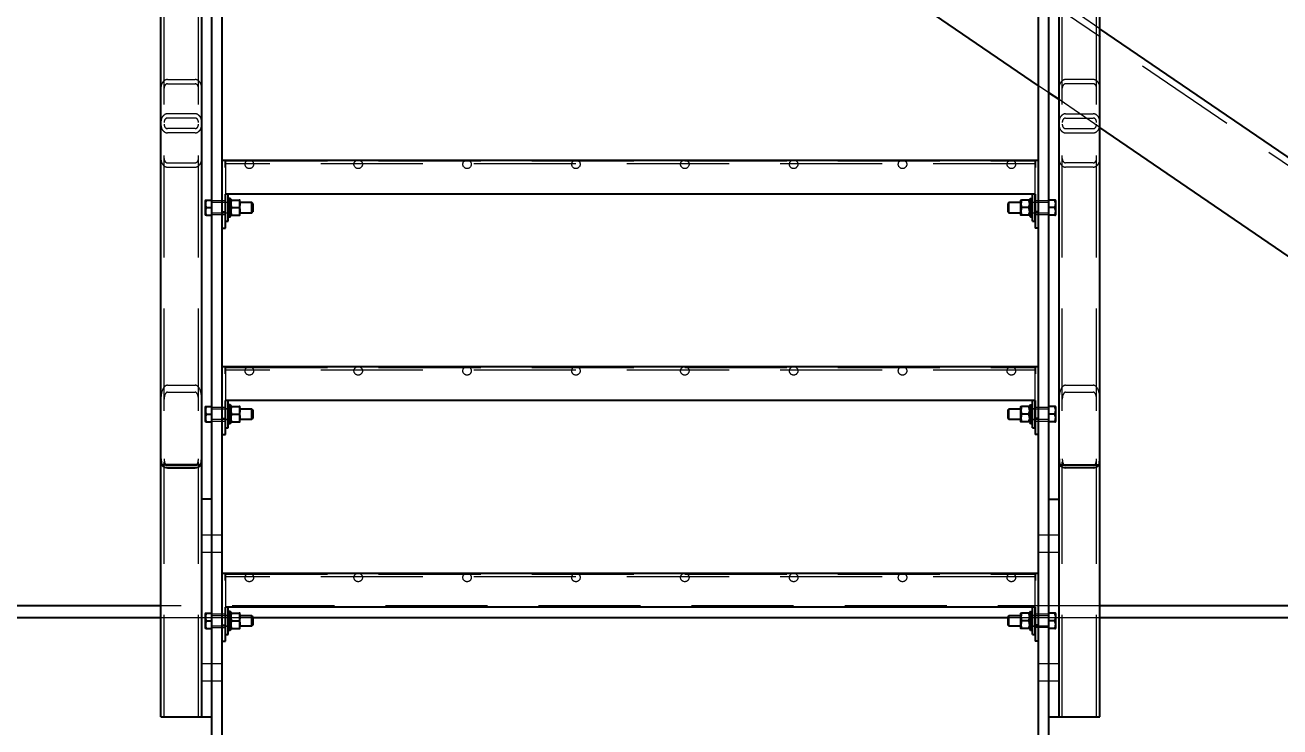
# Model space of a CAD drawing. Header units: millimetres. Extents: x 1293 to 41893, y 1011 to 26911.
# Drawn here: x 13002 to 13783, y 4842 to 5279 of the extents above; entities that cross this region are included whole.
import ezdxf

# ---------------------------------------------------------------- set-up
doc = ezdxf.new("R2010")
doc.units = ezdxf.units.MM
doc.header["$LTSCALE"] = 50
doc.linetypes.add('HIDDEN', pattern=[1.905, 1.27, -0.635])
doc.layers.add('CAPA_1', color=7, linetype='Continuous')
doc.layers.add('STRUC', color=4, linetype='Continuous')
doc.styles.add('SLDTEXTSTYLE0', font='TXT', dxfattribs={"width": 0.75})
doc.dimstyles.new('SLDDIMSTYLE0', dxfattribs={"dimtxt": 100, "dimasz": 100, "dimexe": 0, "dimexo": 0.0625, "dimgap": 25, "dimtad": 2, "dimdec": 0, "dimlfac": 1.5, "dimrnd": 1e-09, "dimzin": 12, "dimdsep": 46, "dimtxsty": 'SLDTEXTSTYLE0', "dimsah": 1, "dimcen": 0.09, "dimadec": 0, "dimazin": 3, "dimtfac": 1, "dimtdec": 0, "dimtofl": 0, "dimtmove": 0, "dimatfit": 3, "dimfxl": 1, "dimfrac": 2, "dimtolj": 1, "dimtzin": 12, "dimarcsym": 0})
doc.dimstyles.new('SLDDIMSTYLE1', dxfattribs={"dimtxt": 100, "dimasz": 100, "dimexe": 0, "dimexo": 0.0625, "dimgap": 25, "dimtad": 2, "dimdec": 4, "dimlfac": 75, "dimzin": 12, "dimdsep": 46, "dimtxsty": 'SLDTEXTSTYLE0', "dimsah": 1, "dimcen": 0.09, "dimadec": 0, "dimazin": 3, "dimtfac": 1, "dimtdec": 0, "dimtofl": 0, "dimtmove": 0, "dimatfit": 3, "dimfxl": 1, "dimfrac": 2, "dimtolj": 1, "dimtzin": 12, "dimarcsym": 0})

# ---------------------------------------------------------------- blocks, each defined once
blk = doc.blocks.new('_D_3')
at = {"layer": 'CAPA_1', "transparency": 16777216}
blk.add_arc((9899.27, 4708.49), 5214.32, 0, 13, dxfattribs=at)
for points in [[(14979.94, 5881.46), (14986.48, 5780.49), (15016.52, 5787.13)], [(15113.58, 4708.49), (15128.01, 4808.64), (15097.24, 4808.34)]]:
    blk.add_solid(points, dxfattribs=at)
at = {"layer": 'CAPA_1', "transparency": 16777216, "insert": (15196.76, 5413.27), "char_height": 100, "attachment_point": 1, "rotation": 276.5, "style": 'SLDTEXTSTYLE0'}
blk.add_mtext('13°', dxfattribs=at)
blk = doc.blocks.new('_D_5')
at = {"layer": 'CAPA_1', "transparency": 16777216}
for p, q in [((11574.4, 7831.18), (17588.06, 7831.18)), ((17538.06, 7831.18), (17538.06, 4708.49)), ((16485.16, 4708.49), (17588.06, 4708.49))]:
    blk.add_line(p, q, dxfattribs=at)
for points in [[(17538.06, 7831.18), (17522.68, 7731.18), (17553.45, 7731.18)], [(17538.06, 4708.49), (17553.45, 4808.49), (17522.68, 4808.49)]]:
    blk.add_solid(points, dxfattribs=at)
at = {"layer": 'CAPA_1', "transparency": 16777216, "insert": (17409.15, 6122.06), "char_height": 100, "attachment_point": 1, "rotation": 90, "style": 'SLDTEXTSTYLE0'}
blk.add_mtext('4684', dxfattribs=at)

msp = doc.modelspace()

# ---------------------------------------------------------------- linework, layer by layer
at = {"color": 7, "linetype": 'Continuous', "lineweight": 25}
for p, q in [((13086.5101497, 4848.3268323), (13086.5101497, 7081.6452249)), ((13111.9101497, 4848.3268323), (13111.9101497, 7081.6452249)), ((13645.3101497, 4848.3268323), (13645.3101497, 7081.6452249)), ((13670.7101497, 4848.3268323), (13670.7101497, 7081.6452249)), ((13118.2601497, 4708.4843575), (13118.2601497, 6351.8262403)), ((13124.6101497, 4721.8176909), (13124.6101497, 6351.8262403)), ((13632.6101497, 4721.8176909), (13632.6101497, 6351.8262403)), ((13638.9601497, 4708.4843575), (13638.9601497, 6351.8262403)), ((13124.6101497, 5194.8085428), (13632.6168163, 5194.8085428)), ((13126.7301497, 5190.2538762), (13126.7301497, 5194.8085428)), ((13630.4968163, 5194.8085428), (13630.4968163, 5190.2538762)), ((13114.1684819, 5169.9377095), (13114.0268163, 5169.6923375)), ((13114.0268163, 5169.6923375), (13114.0268163, 5160.6580815)), ((13114.5938513, 5169.9377095), (13118.2601497, 5169.9377095)), ((13630.4968163, 5173.6418762), (13126.7301497, 5173.6418762)), ((13126.7301497, 5152.4752095), (13126.7301497, 5173.6418762)), ((13128.4201497, 5156.7085428), (13128.4201497, 5173.6418762)), ((13128.9493163, 5170.9285428), (13128.4201497, 5170.3993762)), ((13128.4201497, 5170.3992142), (13128.9493163, 5170.9283645)), ((13129.5843163, 5170.9285428), (13128.9493163, 5170.9285428)), ((13128.9493163, 5170.9283645), (13128.9493163, 5159.4218762)), ((13129.5843163, 5170.9283645), (13128.9493163, 5170.9283645)), ((13130.113483, 5170.3993762), (13129.5843163, 5170.9285428)), ((13129.5843163, 5159.4218762), (13129.5843163, 5170.9283645)), ((13129.5843163, 5170.9283645), (13130.113483, 5170.3992142)), ((13130.113483, 5170.3993762), (13130.113483, 5159.9510428)), ((13130.1383599, 5169.9377095), (13130.113483, 5169.8946215)), ((13130.562557, 5169.9377095), (13135.220659, 5169.9377095)), ((13135.669733, 5160.4557975), (13135.669733, 5169.8946215)), ((13621.5754432, 5169.9377095), (13621.5505663, 5169.8946215)), ((13621.5505663, 5160.4557975), (13621.5505663, 5169.8946215)), ((13626.6577424, 5169.9377095), (13621.9996403, 5169.9377095)), ((13627.1068163, 5170.3993762), (13627.635983, 5170.9285428)), ((13627.635983, 5170.9283645), (13627.1068163, 5170.3992142)), ((13627.1068163, 5170.3993762), (13627.1068163, 5159.9510428)), ((13627.635983, 5170.9285428), (13628.270983, 5170.9285428)), ((13627.635983, 5159.4218762), (13627.635983, 5170.9283645)), ((13627.635983, 5170.9283645), (13628.270983, 5170.9283645)), ((13628.270983, 5170.9285428), (13628.8001497, 5170.3993762)), ((13628.270983, 5170.9283645), (13628.270983, 5159.4218762)), ((13628.8001497, 5170.3992142), (13628.270983, 5170.9283645)), ((13628.8001497, 5156.7085428), (13628.8001497, 5173.6418762)), ((13630.493483, 5156.7085428), (13630.493483, 5173.6418762)), ((13630.4968163, 5173.6418762), (13630.4968163, 5152.4752095)), ((13642.6264481, 5169.9377095), (13638.9601497, 5169.9377095)), ((13643.193483, 5169.6923375), (13643.0518174, 5169.9377095)), ((13643.193483, 5169.6923375), (13643.193483, 5160.6580815)), ((13114.0268163, 5160.6580815), (13114.1684819, 5160.4127095)), ((13114.5938513, 5165.1752095), (13118.2601497, 5165.1752095)), ((13124.6101497, 5162.4752095), (13126.7301497, 5162.4752095)), ((13130.5660802, 5165.1752095), (13135.2171358, 5165.1752095)), ((13143.130983, 5168.3502095), (13135.669733, 5168.3502095)), ((13135.669733, 5162.0002095), (13143.130983, 5162.0002095)), ((13143.6601497, 5167.8210428), (13143.130983, 5168.3502095)), ((13143.130983, 5162.0002095), (13143.130983, 5168.3502095)), ((13143.130983, 5162.0002095), (13143.6601497, 5162.5293762)), ((13143.6601497, 5167.8210428), (13143.6601497, 5162.5293762)), ((13614.0893163, 5168.3502095), (13613.5601497, 5167.8210428)), ((13613.5601497, 5167.8210428), (13613.5601497, 5162.5293762)), ((13613.5601497, 5162.5293762), (13614.0893163, 5162.0002095)), ((13621.5505663, 5168.3502095), (13614.0893163, 5168.3502095)), ((13614.0893163, 5162.0002095), (13614.0893163, 5168.3502095)), ((13614.0893163, 5162.0002095), (13621.5505663, 5162.0002095)), ((13626.6542191, 5165.1752095), (13622.0031635, 5165.1752095)), ((13630.4968163, 5168.3502095), (13630.493483, 5168.3502095)), ((13630.493483, 5162.0002095), (13630.4968163, 5162.0002095)), ((13632.6101497, 5162.4752095), (13630.4968163, 5162.4752095)), ((13642.6264481, 5165.1752095), (13638.9601497, 5165.1752095)), ((13643.0518174, 5160.4127095), (13643.193483, 5160.6580815)), ((13114.5938513, 5160.4127095), (13118.2601497, 5160.4127095)), ((13126.7301497, 5156.7085428), (13128.4201497, 5156.7085428)), ((13128.4201497, 5159.9510428), (13128.9493163, 5159.4218762)), ((13128.9493163, 5159.4218762), (13129.5843163, 5159.4218762)), ((13129.5843163, 5159.4218762), (13130.113483, 5159.9510428)), ((13130.562557, 5160.4127095), (13135.220659, 5160.4127095)), ((13135.6448561, 5160.4127095), (13135.669733, 5160.4557975)), ((13626.6577424, 5160.4127095), (13621.9996403, 5160.4127095)), ((13627.0819395, 5160.4127095), (13627.1068163, 5160.4557975)), ((13627.1068163, 5159.9510428), (13627.635983, 5159.4218762)), ((13627.635983, 5159.4218762), (13628.270983, 5159.4218762)), ((13628.270983, 5159.4218762), (13628.8001497, 5159.9510428)), ((13628.8001497, 5156.7085428), (13630.493483, 5156.7085428)), ((13642.6264481, 5160.4127095), (13638.9601497, 5160.4127095)), ((13124.6101497, 5152.4752095), (13126.7301497, 5152.4752095)), ((13632.6101497, 5152.4752095), (13630.4968163, 5152.4752095)), ((13124.6101497, 5066.2510209), (13632.6168163, 5066.2510209)), ((13126.7301497, 5061.6963542), (13126.7301497, 5066.2510209)), ((13630.4968163, 5066.2510209), (13630.4968163, 5061.6963542)), ((13126.7301497, 5023.9176876), (13126.7301497, 5045.0843542)), ((13630.4968163, 5045.0843542), (13126.7301497, 5045.0843542)), ((13128.4201497, 5028.1510209), (13128.4201497, 5045.0843542)), ((13628.8001497, 5028.1510209), (13628.8001497, 5045.0843542)), ((13630.493483, 5028.1510209), (13630.493483, 5045.0843542)), ((13630.4968163, 5045.0843542), (13630.4968163, 5023.9176876)), ((13114.1684819, 5041.3801876), (13114.0268163, 5041.1348155)), ((13114.0268163, 5041.1348155), (13114.0268163, 5032.1005596)), ((13114.5938513, 5041.3801876), (13118.2601497, 5041.3801876)), ((13114.5938513, 5036.6176876), (13118.2601497, 5036.6176876)), ((13128.9493163, 5042.3710209), (13128.4201497, 5041.8418542)), ((13128.4201497, 5041.8416923), (13128.9493163, 5042.3708425)), ((13129.5843163, 5042.3710209), (13128.9493163, 5042.3710209)), ((13128.9493163, 5042.3708425), (13128.9493163, 5030.8643542)), ((13129.5843163, 5042.3708425), (13128.9493163, 5042.3708425)), ((13130.113483, 5041.8418542), (13129.5843163, 5042.3710209)), ((13129.5843163, 5030.8643542), (13129.5843163, 5042.3708425)), ((13129.5843163, 5042.3708425), (13130.113483, 5041.8416923)), ((13130.113483, 5041.8418542), (13130.113483, 5031.3935209)), ((13130.1383599, 5041.3801876), (13130.113483, 5041.3370996)), ((13130.562557, 5041.3801876), (13135.220659, 5041.3801876)), ((13130.5660802, 5036.6176876), (13135.2171358, 5036.6176876)), ((13135.669733, 5031.8982756), (13135.669733, 5041.3370996)), ((13143.130983, 5039.7926876), (13135.669733, 5039.7926876)), ((13143.6601497, 5039.2635209), (13143.130983, 5039.7926876)), ((13143.130983, 5033.4426876), (13143.130983, 5039.7926876)), ((13143.6601497, 5039.2635209), (13143.6601497, 5033.9718542)), ((13614.0893163, 5039.7926876), (13613.5601497, 5039.2635209)), ((13613.5601497, 5039.2635209), (13613.5601497, 5033.9718542)), ((13621.5505663, 5039.7926876), (13614.0893163, 5039.7926876)), ((13614.0893163, 5033.4426876), (13614.0893163, 5039.7926876)), ((13621.5754432, 5041.3801876), (13621.5505663, 5041.3370996)), ((13621.5505663, 5031.8982756), (13621.5505663, 5041.3370996)), ((13626.6577424, 5041.3801876), (13621.9996403, 5041.3801876)), ((13626.6542191, 5036.6176876), (13622.0031635, 5036.6176876)), ((13627.1068163, 5041.8418542), (13627.635983, 5042.3710209)), ((13627.635983, 5042.3708425), (13627.1068163, 5041.8416923)), ((13627.1068163, 5041.8418542), (13627.1068163, 5031.3935209)), ((13627.635983, 5042.3710209), (13628.270983, 5042.3710209)), ((13627.635983, 5030.8643542), (13627.635983, 5042.3708425)), ((13627.635983, 5042.3708425), (13628.270983, 5042.3708425)), ((13628.270983, 5042.3710209), (13628.8001497, 5041.8418542)), ((13628.270983, 5042.3708425), (13628.270983, 5030.8643542)), ((13628.8001497, 5041.8416923), (13628.270983, 5042.3708425)), ((13630.4968163, 5039.7926876), (13630.493483, 5039.7926876)), ((13642.6264481, 5041.3801876), (13638.9601497, 5041.3801876)), ((13642.6264481, 5036.6176876), (13638.9601497, 5036.6176876)), ((13643.193483, 5041.1348155), (13643.0518174, 5041.3801876)), ((13643.193483, 5041.1348155), (13643.193483, 5032.1005596)), ((13114.0268163, 5032.1005596), (13114.1684819, 5031.8551876)), ((13114.5938513, 5031.8551876), (13118.2601497, 5031.8551876)), ((13124.6101497, 5033.9176876), (13126.7301497, 5033.9176876)), ((13126.7301497, 5028.1510209), (13128.4201497, 5028.1510209)), ((13128.4201497, 5031.3935209), (13128.9493163, 5030.8643542)), ((13128.9493163, 5030.8643542), (13129.5843163, 5030.8643542)), ((13129.5843163, 5030.8643542), (13130.113483, 5031.3935209)), ((13130.562557, 5031.8551876), (13135.220659, 5031.8551876)), ((13135.6448561, 5031.8551876), (13135.669733, 5031.8982756)), ((13135.669733, 5033.4426876), (13143.130983, 5033.4426876)), ((13143.130983, 5033.4426876), (13143.6601497, 5033.9718542)), ((13613.5601497, 5033.9718542), (13614.0893163, 5033.4426876)), ((13614.0893163, 5033.4426876), (13621.5505663, 5033.4426876)), ((13626.6577424, 5031.8551876), (13621.9996403, 5031.8551876)), ((13627.0819395, 5031.8551876), (13627.1068163, 5031.8982756)), ((13627.1068163, 5031.3935209), (13627.635983, 5030.8643542)), ((13627.635983, 5030.8643542), (13628.270983, 5030.8643542)), ((13628.270983, 5030.8643542), (13628.8001497, 5031.3935209)), ((13628.8001497, 5028.1510209), (13630.493483, 5028.1510209)), ((13630.493483, 5033.4426876), (13630.4968163, 5033.4426876)), ((13632.6101497, 5033.9176876), (13630.4968163, 5033.9176876)), ((13642.6264481, 5031.8551876), (13638.9601497, 5031.8551876)), ((13643.0518174, 5031.8551876), (13643.193483, 5032.1005596)), ((13124.6101497, 5023.9176876), (13126.7301497, 5023.9176876)), ((13632.6101497, 5023.9176876), (13630.4968163, 5023.9176876)), ((13111.4848123, 5005.055396), (13086.935487, 5005.055396)), ((13090.5741497, 5004.8853617), (13107.8461497, 5004.8853617)), ((13645.735487, 5005.055396), (13670.2848123, 5005.055396)), ((13666.6461497, 5004.8853617), (13649.3741497, 5004.8853617)), ((13090.5741497, 5003.3287594), (13107.8461497, 5003.3287594)), ((13666.6461497, 5003.3287594), (13649.3741497, 5003.3287594)), ((13118.2601497, 4983.793499), (13111.9101497, 4983.793499)), ((13638.9601497, 4983.793499), (13645.3101497, 4983.793499)), ((13124.6101497, 4937.693499), (13632.6168163, 4937.693499)), ((13126.7301497, 4933.1388323), (13126.7301497, 4937.693499)), ((13630.4968163, 4937.693499), (13630.4968163, 4933.1388323)), ((13114.1684819, 4912.8226656), (13114.0268163, 4912.5772936)), ((13114.0268163, 4912.5772936), (13114.0268163, 4903.5430376)), ((13114.5938513, 4912.8226656), (13118.2601497, 4912.8226656)), ((13126.7301497, 4895.3601656), (13126.7301497, 4916.5268323)), ((13630.4968163, 4916.5268323), (13126.7301497, 4916.5268323)), ((13128.4201497, 4899.593499), (13128.4201497, 4916.5268323)), ((13128.9493163, 4913.813499), (13128.4201497, 4913.2843323)), ((13128.4201497, 4913.2841703), (13128.9493163, 4913.8133206)), ((13129.5843163, 4913.813499), (13128.9493163, 4913.813499)), ((13128.9493163, 4913.8133206), (13128.9493163, 4902.3068323)), ((13129.5843163, 4913.8133206), (13128.9493163, 4913.8133206)), ((13130.113483, 4913.2843323), (13129.5843163, 4913.813499)), ((13129.5843163, 4902.3068323), (13129.5843163, 4913.8133206)), ((13129.5843163, 4913.8133206), (13130.113483, 4913.2841703)), ((13130.113483, 4913.2843323), (13130.113483, 4902.835999)), ((13130.1383599, 4912.8226656), (13130.113483, 4912.7795776)), ((13130.562557, 4912.8226656), (13135.220659, 4912.8226656)), ((13135.669733, 4903.3407536), (13135.669733, 4912.7795776)), ((13143.130983, 4911.2351656), (13135.669733, 4911.2351656)), ((13143.6601497, 4910.705999), (13143.130983, 4911.2351656)), ((13143.130983, 4904.8851656), (13143.130983, 4911.2351656)), ((13614.0893163, 4911.2351656), (13613.5601497, 4910.705999)), ((13621.5505663, 4911.2351656), (13614.0893163, 4911.2351656)), ((13614.0893163, 4904.8851656), (13614.0893163, 4911.2351656)), ((13621.5754432, 4912.8226656), (13621.5505663, 4912.7795776)), ((13621.5505663, 4903.3407536), (13621.5505663, 4912.7795776)), ((13626.6577424, 4912.8226656), (13621.9996403, 4912.8226656)), ((13627.1068163, 4913.2843323), (13627.635983, 4913.813499)), ((13627.635983, 4913.8133206), (13627.1068163, 4913.2841703)), ((13627.1068163, 4913.2843323), (13627.1068163, 4902.835999)), ((13627.635983, 4913.813499), (13628.270983, 4913.813499)), ((13627.635983, 4902.3068323), (13627.635983, 4913.8133206)), ((13627.635983, 4913.8133206), (13628.270983, 4913.8133206)), ((13628.270983, 4913.813499), (13628.8001497, 4913.2843323)), ((13628.270983, 4913.8133206), (13628.270983, 4902.3068323)), ((13628.8001497, 4913.2841703), (13628.270983, 4913.8133206)), ((13628.8001497, 4899.593499), (13628.8001497, 4916.5268323)), ((13630.493483, 4899.593499), (13630.493483, 4916.5268323)), ((13630.4968163, 4911.2351656), (13630.493483, 4911.2351656)), ((13630.4968163, 4916.5268323), (13630.4968163, 4895.3601656)), ((13642.6264481, 4912.8226656), (13638.9601497, 4912.8226656)), ((13643.193483, 4912.5772936), (13643.0518174, 4912.8226656)), ((13643.193483, 4912.5772936), (13643.193483, 4903.5430376)), ((13114.0268163, 4903.5430376), (13114.1684819, 4903.2976656)), ((13114.5938513, 4908.0601656), (13118.2601497, 4908.0601656)), ((13114.5938513, 4903.2976656), (13118.2601497, 4903.2976656)), ((13124.6101497, 4905.3601656), (13126.7301497, 4905.3601656)), ((13130.562557, 4903.2976656), (13135.220659, 4903.2976656)), ((13130.5660802, 4908.0601656), (13135.2171358, 4908.0601656)), ((13135.6448561, 4903.2976656), (13135.669733, 4903.3407536)), ((13135.669733, 4904.8851656), (13143.130983, 4904.8851656)), ((13143.130983, 4904.8851656), (13143.6601497, 4905.4143323)), ((13143.6601497, 4910.705999), (13143.6601497, 4905.4143323)), ((13613.5601497, 4910.705999), (13613.5601497, 4905.4143323)), ((13613.5601497, 4905.4143323), (13614.0893163, 4904.8851656)), ((13614.0893163, 4904.8851656), (13621.5505663, 4904.8851656)), ((13626.6577424, 4903.2976656), (13621.9996403, 4903.2976656)), ((13626.6542191, 4908.0601656), (13622.0031635, 4908.0601656)), ((13627.0819395, 4903.2976656), (13627.1068163, 4903.3407536)), ((13630.493483, 4904.8851656), (13630.4968163, 4904.8851656)), ((13632.6101497, 4905.3601656), (13630.4968163, 4905.3601656)), ((13642.6264481, 4908.0601656), (13638.9601497, 4908.0601656)), ((13642.6264481, 4903.2976656), (13638.9601497, 4903.2976656)), ((13643.0518174, 4903.2976656), (13643.193483, 4903.5430376)), ((13124.6101497, 4895.3601656), (13126.7301497, 4895.3601656)), ((13126.7301497, 4899.593499), (13128.4201497, 4899.593499)), ((13128.4201497, 4902.835999), (13128.9493163, 4902.3068323)), ((13128.9493163, 4902.3068323), (13129.5843163, 4902.3068323)), ((13129.5843163, 4902.3068323), (13130.113483, 4902.835999)), ((13627.1068163, 4902.835999), (13627.635983, 4902.3068323)), ((13627.635983, 4902.3068323), (13628.270983, 4902.3068323)), ((13628.270983, 4902.3068323), (13628.8001497, 4902.835999)), ((13628.8001497, 4899.593499), (13630.493483, 4899.593499)), ((13632.6101497, 4895.3601656), (13630.4968163, 4895.3601656)), ((13086.5101497, 4848.3268323), (13118.2601497, 4848.3268323)), ((13638.9601497, 4848.3268323), (13670.7101497, 4848.3268323))]:
    msp.add_line(p, q, dxfattribs=at)
at = {"color": 1, "linetype": 'HIDDEN', "lineweight": 18}
for p, q in [((13088.5421497, 4848.3268323), (13088.5421497, 7081.6452249)), ((13109.8781497, 4848.3268323), (13109.8781497, 7081.6452249)), ((13647.3421497, 4848.3268323), (13647.3421497, 7081.6452249)), ((13668.6781497, 4848.3268323), (13668.6781497, 7081.6452249)), ((13090.5741497, 5244.8881467), (13107.8461497, 5244.8881467)), ((13090.5741497, 5242.2355591), (13107.8461497, 5242.2355591)), ((13666.6461497, 5244.8881467), (13649.3741497, 5244.8881467)), ((13666.6461497, 5242.2355591), (13649.3741497, 5242.2355591)), ((13107.8461497, 5223.575016), (13090.5741497, 5223.575016)), ((13649.3741497, 5223.575016), (13666.6461497, 5223.575016)), ((13107.8461497, 5220.9224284), (13090.5741497, 5220.9224284)), ((13649.3741497, 5220.9224284), (13666.6461497, 5220.9224284)), ((13107.8461497, 5214.3833891), (13090.5741497, 5214.3833891)), ((13107.8461497, 5211.7308015), (13090.5741497, 5211.7308015)), ((13649.3741497, 5214.3833891), (13666.6461497, 5214.3833891)), ((13649.3741497, 5211.7308015), (13666.6461497, 5211.7308015)), ((13090.5741497, 5193.0702585), (13107.8461497, 5193.0702585)), ((13126.7301497, 5194.2793762), (13630.4968163, 5194.2793762)), ((13630.4968163, 5192.5312095), (13126.7301497, 5192.5312095)), ((13632.6168163, 5194.8085428), (13632.6168163, 5152.4752095)), ((13666.6461497, 5193.0702585), (13649.3741497, 5193.0702585)), ((13090.5741497, 5190.4176709), (13107.8461497, 5190.4176709)), ((13126.7301497, 5190.2538762), (13126.7301497, 5173.6418762)), ((13630.4968163, 5173.6418762), (13630.4968163, 5190.2538762)), ((13666.6461497, 5190.4176709), (13649.3741497, 5190.4176709)), ((13126.7301497, 5169.4085428), (13118.2601497, 5169.4085428)), ((13126.7268163, 5156.7085428), (13126.7268163, 5173.6418762)), ((13126.7301497, 5173.6418762), (13126.7268163, 5173.6418762)), ((13128.4201497, 5168.4348762), (13126.7268163, 5168.4348762)), ((13128.4201497, 5169.0177095), (13128.9493163, 5168.4885428)), ((13128.9493163, 5168.4884401), (13128.4201497, 5169.0175904)), ((13128.9493163, 5168.4885428), (13129.5843163, 5168.4885428)), ((13128.9493163, 5168.4884401), (13129.5843163, 5168.4884401)), ((13129.5843163, 5168.4885428), (13130.113483, 5169.0177095)), ((13130.113483, 5169.0175904), (13129.5843163, 5168.4884401)), ((13135.669733, 5160.4557975), (13135.669733, 5169.8946215)), ((13627.635983, 5168.4885428), (13627.1068163, 5169.0177095)), ((13627.1068163, 5169.0175904), (13627.635983, 5168.4884401)), ((13628.270983, 5168.4885428), (13627.635983, 5168.4885428)), ((13628.270983, 5168.4884401), (13627.635983, 5168.4884401)), ((13628.8001497, 5169.0177095), (13628.270983, 5168.4885428)), ((13628.270983, 5168.4884401), (13628.8001497, 5169.0175904)), ((13630.493483, 5168.4348762), (13628.8001497, 5168.4348762)), ((13638.9601497, 5169.4085428), (13630.4968163, 5169.4085428)), ((13130.113483, 5168.3502095), (13118.2601497, 5168.3502095)), ((13118.2601497, 5162.0002095), (13130.113483, 5162.0002095)), ((13118.2601497, 5160.9418762), (13126.7301497, 5160.9418762)), ((13126.7268163, 5161.9155428), (13128.4201497, 5161.9155428)), ((13128.4201497, 5161.3327095), (13128.9493163, 5161.8618762)), ((13128.9493163, 5161.8618762), (13129.5843163, 5161.8618762)), ((13129.5843163, 5161.8618762), (13130.113483, 5161.3327095)), ((13630.493483, 5168.3502095), (13627.1068163, 5168.3502095)), ((13627.1068163, 5162.0002095), (13630.493483, 5162.0002095)), ((13627.1068163, 5161.3327095), (13627.635983, 5161.8618762)), ((13627.635983, 5161.8618762), (13628.270983, 5161.8618762)), ((13628.270983, 5161.8618762), (13628.8001497, 5161.3327095)), ((13628.8001497, 5161.9155428), (13630.493483, 5161.9155428)), ((13638.9601497, 5168.3502095), (13630.4968163, 5168.3502095)), ((13630.4968163, 5162.0002095), (13638.9601497, 5162.0002095)), ((13630.4968163, 5160.9418762), (13638.9601497, 5160.9418762)), ((13632.6168163, 5162.4752095), (13632.6101497, 5162.4752095)), ((13126.7268163, 5156.7085428), (13126.7301497, 5156.7085428)), ((13632.6168163, 5152.4752095), (13632.6101497, 5152.4752095)), ((13126.7301497, 5065.7218542), (13630.4968163, 5065.7218542)), ((13630.4968163, 5063.9736876), (13126.7301497, 5063.9736876)), ((13126.7301497, 5061.6963542), (13126.7301497, 5045.0843542)), ((13630.4968163, 5045.0843542), (13630.4968163, 5061.6963542)), ((13632.6168163, 5066.2510209), (13632.6168163, 5023.9176876)), ((13090.5741497, 5054.6922303), (13107.8461497, 5054.6922303)), ((13649.3741497, 5054.6922303), (13666.6461497, 5054.6922303)), ((13090.5741497, 5050.3345922), (13107.8461497, 5050.3345922)), ((13126.7268163, 5028.1510209), (13126.7268163, 5045.0843542)), ((13126.7301497, 5045.0843542), (13126.7268163, 5045.0843542)), ((13649.3741497, 5050.3345922), (13666.6461497, 5050.3345922)), ((13126.7301497, 5040.8510209), (13118.2601497, 5040.8510209)), ((13130.113483, 5039.7926876), (13118.2601497, 5039.7926876)), ((13128.4201497, 5039.8773542), (13126.7268163, 5039.8773542)), ((13128.4201497, 5040.4601876), (13128.9493163, 5039.9310209)), ((13128.9493163, 5039.9309182), (13128.4201497, 5040.4600684)), ((13128.9493163, 5039.9310209), (13129.5843163, 5039.9310209)), ((13128.9493163, 5039.9309182), (13129.5843163, 5039.9309182)), ((13129.5843163, 5039.9310209), (13130.113483, 5040.4601876)), ((13130.113483, 5040.4600684), (13129.5843163, 5039.9309182)), ((13135.669733, 5031.8982756), (13135.669733, 5041.3370996)), ((13627.635983, 5039.9310209), (13627.1068163, 5040.4601876)), ((13627.1068163, 5040.4600684), (13627.635983, 5039.9309182)), ((13630.493483, 5039.7926876), (13627.1068163, 5039.7926876)), ((13628.270983, 5039.9310209), (13627.635983, 5039.9310209)), ((13628.270983, 5039.9309182), (13627.635983, 5039.9309182)), ((13628.8001497, 5040.4601876), (13628.270983, 5039.9310209)), ((13628.270983, 5039.9309182), (13628.8001497, 5040.4600684)), ((13630.493483, 5039.8773542), (13628.8001497, 5039.8773542)), ((13638.9601497, 5040.8510209), (13630.4968163, 5040.8510209)), ((13638.9601497, 5039.7926876), (13630.4968163, 5039.7926876)), ((13118.2601497, 5033.4426876), (13130.113483, 5033.4426876)), ((13118.2601497, 5032.3843542), (13126.7301497, 5032.3843542)), ((13126.7268163, 5033.3580209), (13128.4201497, 5033.3580209)), ((13126.7268163, 5028.1510209), (13126.7301497, 5028.1510209)), ((13128.4201497, 5032.7751876), (13128.9493163, 5033.3043542)), ((13128.9493163, 5033.3043542), (13129.5843163, 5033.3043542)), ((13129.5843163, 5033.3043542), (13130.113483, 5032.7751876)), ((13627.1068163, 5033.4426876), (13630.493483, 5033.4426876)), ((13627.1068163, 5032.7751876), (13627.635983, 5033.3043542)), ((13627.635983, 5033.3043542), (13628.270983, 5033.3043542)), ((13628.270983, 5033.3043542), (13628.8001497, 5032.7751876)), ((13628.8001497, 5033.3580209), (13630.493483, 5033.3580209)), ((13630.4968163, 5033.4426876), (13638.9601497, 5033.4426876)), ((13630.4968163, 5032.3843542), (13638.9601497, 5032.3843542)), ((13632.6168163, 5033.9176876), (13632.6101497, 5033.9176876)), ((13632.6168163, 5023.9176876), (13632.6101497, 5023.9176876)), ((13124.6101497, 4961.3518323), (13111.9101497, 4961.3518323)), ((13645.3101497, 4961.3518323), (13632.6101497, 4961.3518323)), ((13111.9101497, 4950.768499), (13124.6101497, 4950.768499)), ((13632.6101497, 4950.768499), (13645.3101497, 4950.768499)), ((13126.7301497, 4937.1643323), (13630.4968163, 4937.1643323)), ((13630.4968163, 4935.4161656), (13126.7301497, 4935.4161656)), ((13632.6168163, 4937.693499), (13632.6168163, 4895.3601656)), ((13126.7301497, 4933.1388323), (13126.7301497, 4916.5268323)), ((13630.4968163, 4916.5268323), (13630.4968163, 4933.1388323)), ((13126.7301497, 4912.293499), (13118.2601497, 4912.293499)), ((13130.113483, 4911.2351656), (13118.2601497, 4911.2351656)), ((13126.7268163, 4899.593499), (13126.7268163, 4916.5268323)), ((13126.7301497, 4916.5268323), (13126.7268163, 4916.5268323)), ((13128.4201497, 4911.3198323), (13126.7268163, 4911.3198323)), ((13128.4201497, 4911.9026656), (13128.9493163, 4911.373499)), ((13128.9493163, 4911.3733962), (13128.4201497, 4911.9025465)), ((13128.9493163, 4911.373499), (13129.5843163, 4911.373499)), ((13128.9493163, 4911.3733962), (13129.5843163, 4911.3733962)), ((13129.5843163, 4911.373499), (13130.113483, 4911.9026656)), ((13130.113483, 4911.9025465), (13129.5843163, 4911.3733962)), ((13135.669733, 4903.3407536), (13135.669733, 4912.7795776)), ((13627.635983, 4911.373499), (13627.1068163, 4911.9026656)), ((13627.1068163, 4911.9025465), (13627.635983, 4911.3733962)), ((13630.493483, 4911.2351656), (13627.1068163, 4911.2351656)), ((13628.270983, 4911.373499), (13627.635983, 4911.373499)), ((13628.270983, 4911.3733962), (13627.635983, 4911.3733962)), ((13628.8001497, 4911.9026656), (13628.270983, 4911.373499)), ((13628.270983, 4911.3733962), (13628.8001497, 4911.9025465)), ((13630.493483, 4911.3198323), (13628.8001497, 4911.3198323)), ((13638.9601497, 4912.293499), (13630.4968163, 4912.293499)), ((13638.9601497, 4911.2351656), (13630.4968163, 4911.2351656)), ((13118.2601497, 4904.8851656), (13130.113483, 4904.8851656)), ((13118.2601497, 4903.8268323), (13126.7301497, 4903.8268323)), ((13126.7268163, 4904.800499), (13128.4201497, 4904.800499)), ((13128.4201497, 4904.2176656), (13128.9493163, 4904.7468323)), ((13128.9493163, 4904.7468323), (13129.5843163, 4904.7468323)), ((13129.5843163, 4904.7468323), (13130.113483, 4904.2176656)), ((13627.1068163, 4904.8851656), (13630.493483, 4904.8851656)), ((13627.1068163, 4904.2176656), (13627.635983, 4904.7468323)), ((13627.635983, 4904.7468323), (13628.270983, 4904.7468323)), ((13628.270983, 4904.7468323), (13628.8001497, 4904.2176656)), ((13628.8001497, 4904.800499), (13630.493483, 4904.800499)), ((13630.4968163, 4904.8851656), (13638.9601497, 4904.8851656)), ((13638.9601497, 4903.8268323), (13630.4968163, 4903.8268323)), ((13632.6168163, 4905.3601656), (13632.6101497, 4905.3601656)), ((13126.7268163, 4899.593499), (13126.7301497, 4899.593499)), ((13632.6168163, 4895.3601656), (13632.6101497, 4895.3601656)), ((13124.6101497, 4881.3518323), (13111.9101497, 4881.3518323)), ((13645.3101497, 4881.3518323), (13632.6101497, 4881.3518323)), ((13111.9101497, 4870.768499), (13124.6101497, 4870.768499)), ((13632.6101497, 4870.768499), (13645.3101497, 4870.768499))]:
    msp.add_line(p, q, dxfattribs=at)
for centre in [(13141.5468163, 5192.1627095), (13209.2801497, 5192.1627095), (13277.013483, 5192.1627095), (13344.7468163, 5192.1627095), (13412.4801497, 5192.1627095), (13480.213483, 5192.1627095), (13547.9468163, 5192.1627095), (13615.6801497, 5192.1627095), (13141.5468163, 5063.6051876), (13209.2801497, 5063.6051876), (13277.013483, 5063.6051876), (13344.7468163, 5063.6051876), (13412.4801497, 5063.6051876), (13480.213483, 5063.6051876), (13547.9468163, 5063.6051876), (13615.6801497, 5063.6051876), (13141.5468163, 4935.0476656), (13209.2801497, 4935.0476656), (13277.013483, 4935.0476656), (13344.7468163, 4935.0476656), (13412.4801497, 4935.0476656), (13480.213483, 4935.0476656), (13547.9468163, 4935.0476656), (13615.6801497, 4935.0476656)]:
    msp.add_circle(centre, 2.6458333, dxfattribs=at)
at = {"color": 7, "linetype": 'Continuous', "lineweight": 25}
for centre, radius, start, end in [((13090.3901956, 5007.638423), 4.3135878, 216.7848413572, 272.4441349883), ((13090.5657452, 5007.4324444), 2.5470966, 248.9453872162, 270.1890552756), ((13108.0301038, 5007.638423), 4.3135878, 267.5558650117, 323.2151586427), ((13107.8545541, 5007.4324444), 2.5470966, 269.8109447247, 291.0546127835), ((13649.1901956, 5007.638423), 4.3135878, 216.7848413571, 272.4441349884), ((13649.3657452, 5007.4324444), 2.5470966, 248.9453872164, 270.1890552755), ((13666.6545541, 5007.4324444), 2.5470966, 269.8109447245, 291.0546127834), ((13666.8301038, 5007.638423), 4.3135878, 267.5558650116, 323.2151586428)]:
    msp.add_arc(centre, radius, start, end, dxfattribs=at)
at = {"color": 1, "linetype": 'HIDDEN', "lineweight": 18}
for centre, major_axis, ratio, start_param, end_param in [((13090.5741497, 5239.5829715), (0, 5.3051752), 0.7660444431, 0, 1.5707963268), ((13090.5741497, 5239.5829715), (0, 2.6525876), 0.7660444431, 0, 1.5707963268), ((13107.8461497, 5239.5829715), (0, 5.3051752), 0.7660444431, 4.7123889804, 6.2831853072), ((13107.8461497, 5239.5829715), (0, 2.6525876), 0.7660444431, 4.7123889804, 6.2831853072), ((13649.3741497, 5239.5829715), (0, 5.3051752), 0.7660444431, 0, 1.5707963268), ((13649.3741497, 5239.5829715), (0, 2.6525876), 0.7660444431, 0, 1.5707963268), ((13666.6461497, 5239.5829715), (0, 5.3051752), 0.7660444431, 4.7123889804, 6.2831853072), ((13666.6461497, 5239.5829715), (0, 2.6525876), 0.7660444431, 4.7123889804, 6.2831853072), ((13090.5741497, 5218.2698408), (0, -5.3051752), 0.7660444431, 3.1415926536, 4.7123889804), ((13107.8461497, 5218.2698408), (0, -5.3051752), 0.7660444431, 1.5707963268, 3.1415926536), ((13649.3741497, 5218.2698408), (0, -5.3051752), 0.7660444431, 3.1415926536, 4.7123889804), ((13666.6461497, 5218.2698408), (0, -5.3051752), 0.7660444431, 1.5707963268, 3.1415926536), ((13090.5741497, 5217.0359768), (0, 5.3051752), 0.7660444431, 1.5707963268, 3.1415926536), ((13090.5741497, 5218.2698408), (0, -2.6525876), 0.7660444431, 3.1415926536, 4.7123889804), ((13090.5741497, 5217.0359768), (0, 2.6525876), 0.7660444431, 1.5707963268, 3.1415926536), ((13107.8461497, 5218.2698408), (0, -2.6525876), 0.7660444431, 1.5707963268, 3.1415926536), ((13107.8461497, 5217.0359768), (0, 5.3051752), 0.7660444431, 3.1415926536, 4.7123889804), ((13107.8461497, 5217.0359768), (0, 2.6525876), 0.7660444431, 3.1415926536, 4.7123889804), ((13649.3741497, 5217.0359768), (0, 5.3051752), 0.7660444431, 1.5707963268, 3.1415926536), ((13649.3741497, 5218.2698408), (0, -2.6525876), 0.7660444431, 3.1415926536, 4.7123889804), ((13649.3741497, 5217.0359768), (0, 2.6525876), 0.7660444431, 1.5707963268, 3.1415926536), ((13666.6461497, 5218.2698408), (0, -2.6525876), 0.7660444431, 1.5707963268, 3.1415926536), ((13666.6461497, 5217.0359768), (0, 2.6525876), 0.7660444431, 3.1415926536, 4.7123889804), ((13666.6461497, 5217.0359768), (0, 5.3051752), 0.7660444431, 3.1415926536, 4.7123889804), ((13090.5741497, 5195.7228461), (0, -5.3051752), 0.7660444431, 4.7123889804, 6.2831853072), ((13090.5741497, 5195.7228461), (0, -2.6525876), 0.7660444431, 4.7123889804, 6.2831853072), ((13107.8461497, 5195.7228461), (0, -5.3051752), 0.7660444431, 0, 1.5707963268), ((13107.8461497, 5195.7228461), (0, -2.6525876), 0.7660444431, 0, 1.5707963268), ((13649.3741497, 5195.7228461), (0, -5.3051752), 0.7660444431, 4.7123889804, 6.2831853072), ((13649.3741497, 5195.7228461), (0, -2.6525876), 0.7660444431, 4.7123889804, 6.2831853072), ((13666.6461497, 5195.7228461), (0, -2.6525876), 0.7660444431, 0, 1.5707963268), ((13666.6461497, 5195.7228461), (0, -5.3051752), 0.7660444431, 0, 1.5707963268), ((13090.5741497, 5045.9769542), (0, 8.7152761), 0.4663076582, 0, 1.5707963268), ((13107.8461497, 5045.9769542), (0, 8.7152761), 0.4663076582, 4.7123889804, 6.2831853072), ((13649.3741497, 5045.9769542), (0, 8.7152761), 0.4663076582, 0, 1.5707963268), ((13666.6461497, 5045.9769542), (0, 8.7152761), 0.4663076582, 4.7123889804, 6.2831853072), ((13090.5741497, 5045.9769542), (0, 4.3576381), 0.4663076582, 0, 1.5707963268), ((13107.8461497, 5045.9769542), (0, 4.3576381), 0.4663076582, 4.7123889804, 6.2831853072), ((13649.3741497, 5045.9769542), (0, 4.3576381), 0.4663076582, 0, 1.5707963268), ((13666.6461497, 5045.9769542), (0, 4.3576381), 0.4663076582, 4.7123889804, 6.2831853072), ((13090.5741497, 5008.9370306), (0, 4.3576381), 0.4663076582, 1.5707963268, 2.6698236084), ((13107.8461497, 5008.9370306), (0, 4.3576381), 0.4663076582, 3.6133616988, 4.7123889804), ((13649.3741497, 5008.9370306), (0, 4.3576381), 0.4663076582, 1.5707963268, 2.6698236084), ((13666.6461497, 5008.9370306), (0, 4.3576381), 0.4663076582, 3.6133616988, 4.7123889804)]:
    msp.add_ellipse(centre, major_axis=major_axis, ratio=ratio, start_param=start_param, end_param=end_param, dxfattribs=at)
at = {"color": 7, "linetype": 'Continuous', "lineweight": 25}
for centre, start_param, end_param in [((13090.5741497, 5008.9370306), 1.5707963268, 2.0323981546), ((13107.8461497, 5008.9370306), 4.2507871526, 4.7123889804), ((13649.3741497, 5008.9370306), 1.5707963268, 2.0323981546), ((13666.6461497, 5008.9370306), 4.2507871526, 4.7123889804)]:
    msp.add_ellipse(centre, major_axis=(0, 8.7152761), ratio=0.4663076582, start_param=start_param, end_param=end_param, dxfattribs=at)
for points, knots in [([(13114.5938513, 5169.9377095), (13114.4719416, 5169.5246052), (13114.2254787, 5168.6894388), (13114.0887073, 5167.0685777), (13114.3982515, 5165.9083517), (13114.5938513, 5165.1752095)], [0, 0, 0, 0, 0.2648633469, 0.5354700776, 1, 1, 1, 1]), ([(13114.1989585, 5169.9377095), (13114.1939484, 5169.9377095), (13114.1755981, 5169.9377095), (13114.4177863, 5169.9377095), (13114.5938513, 5169.9377095)], [0, 0, 0, 0, 0.2730240829, 1, 1, 1, 1]), ([(13130.5660802, 5165.1752095), (13130.4437711, 5165.5882389), (13130.1965057, 5166.4232375), (13130.057968, 5168.0440309), (13130.3671675, 5169.2044298), (13130.562557, 5169.9377095)], [0, 0, 0, 0, 0.2648580026, 0.535448761, 1, 1, 1, 1]), ([(13130.562557, 5169.9377095), (13130.3862107, 5169.9377095), (13130.1452311, 5169.9377095), (13130.1627035, 5169.9377095), (13130.1673898, 5169.9377095)], [0, 0, 0, 0, 0.7317895733, 1, 1, 1, 1]), ([(13135.220659, 5169.9377095), (13135.3423698, 5169.5250263), (13135.588433, 5168.6907031), (13135.7244648, 5167.0697648), (13135.4136872, 5165.9092054), (13135.2171358, 5165.1752095)], [0, 0, 0, 0, 0.2645663682, 0.5348749116, 1, 1, 1, 1]), ([(13135.6142229, 5169.9377095), (13135.6195158, 5169.9377095), (13135.6392492, 5169.9377095), (13135.3975383, 5169.9377095), (13135.220659, 5169.9377095)], [0, 0, 0, 0, 0.2682192491, 1, 1, 1, 1]), ([(13621.9996403, 5169.9377095), (13621.8779295, 5169.5250263), (13621.6318664, 5168.6907031), (13621.4958345, 5167.0697648), (13621.8066122, 5165.9092054), (13622.0031635, 5165.1752095)], [0, 0, 0, 0, 0.2645663682, 0.5348749116, 1, 1, 1, 1]), ([(13621.6060768, 5169.9377095), (13621.6007852, 5169.9377095), (13621.5810548, 5169.9377095), (13621.8227593, 5169.9377095), (13621.9996403, 5169.9377095)], [0, 0, 0, 0, 0.2681935823, 1, 1, 1, 1]), ([(13626.6542191, 5165.1752095), (13626.7765282, 5165.5882389), (13627.0237936, 5166.4232375), (13627.1623313, 5168.0440309), (13626.8531318, 5169.2044298), (13626.6577424, 5169.9377095)], [0, 0, 0, 0, 0.2648580026, 0.535448761, 1, 1, 1, 1]), ([(13626.6577424, 5169.9377095), (13626.8340862, 5169.9377095), (13627.0750754, 5169.9377095), (13627.0575986, 5169.9377095), (13627.0529105, 5169.9377095)], [0, 0, 0, 0, 0.7317498631, 1, 1, 1, 1]), ([(13642.6264481, 5169.9377095), (13642.7483577, 5169.5246052), (13642.9948207, 5168.6894388), (13643.1315921, 5167.0685777), (13642.8220478, 5165.9083517), (13642.6264481, 5165.1752095)], [0, 0, 0, 0, 0.2648633469, 0.5354700776, 1, 1, 1, 1]), ([(13643.0213408, 5169.9377095), (13643.0263509, 5169.9377095), (13643.0447012, 5169.9377095), (13642.802513, 5169.9377095), (13642.6264481, 5169.9377095)], [0, 0, 0, 0, 0.2730240829, 1, 1, 1, 1]), ([(13114.5938513, 5165.1752095), (13114.4719416, 5164.7621052), (13114.2254787, 5163.9269388), (13114.0887073, 5162.3060777), (13114.3982515, 5161.1458517), (13114.5938513, 5160.4127095)], [0, 0, 0, 0, 0.2648633469, 0.5354700776, 1, 1, 1, 1]), ([(13130.562557, 5160.4127095), (13130.4408462, 5160.8253927), (13130.194783, 5161.6597159), (13130.0587511, 5163.2806542), (13130.3695288, 5164.4412136), (13130.5660802, 5165.1752095)], [0, 0, 0, 0, 0.2645663682, 0.5348749116, 1, 1, 1, 1]), ([(13135.2171358, 5165.1752095), (13135.3394449, 5164.7621801), (13135.5867103, 5163.9271816), (13135.725248, 5162.3063881), (13135.4160485, 5161.1459892), (13135.220659, 5160.4127095)], [0, 0, 0, 0, 0.2648580026, 0.535448761, 1, 1, 1, 1]), ([(13622.0031635, 5165.1752095), (13621.8808545, 5164.7621801), (13621.633589, 5163.9271816), (13621.4950514, 5162.3063881), (13621.8042508, 5161.1459892), (13621.9996403, 5160.4127095)], [0, 0, 0, 0, 0.2648580026, 0.535448761, 1, 1, 1, 1]), ([(13626.6577424, 5160.4127095), (13626.7794531, 5160.8253927), (13627.0255163, 5161.6597159), (13627.1615482, 5163.2806542), (13626.8507705, 5164.4412136), (13626.6542191, 5165.1752095)], [0, 0, 0, 0, 0.2645663682, 0.5348749116, 1, 1, 1, 1]), ([(13642.6264481, 5165.1752095), (13642.7483577, 5164.7621052), (13642.9948207, 5163.9269388), (13643.1315921, 5162.3060777), (13642.8220478, 5161.1458517), (13642.6264481, 5160.4127095)], [0, 0, 0, 0, 0.2648633469, 0.5354700776, 1, 1, 1, 1]), ([(13114.5938513, 5160.4127095), (13114.4183156, 5160.4127095), (13114.1768451, 5160.4127095), (13114.1929308, 5160.4127095), (13114.197323, 5160.4127095)], [0, 0, 0, 0, 0.7269449466, 1, 1, 1, 1]), ([(13130.1689931, 5160.4127095), (13130.1637002, 5160.4127095), (13130.1439668, 5160.4127095), (13130.3856777, 5160.4127095), (13130.562557, 5160.4127095)], [0, 0, 0, 0, 0.2682192491, 1, 1, 1, 1]), ([(13135.220659, 5160.4127095), (13135.3970053, 5160.4127095), (13135.6379849, 5160.4127095), (13135.6205125, 5160.4127095), (13135.6158262, 5160.4127095)], [0, 0, 0, 0, 0.7317895733, 1, 1, 1, 1]), ([(13621.9996403, 5160.4127095), (13621.8232965, 5160.4127095), (13621.5823073, 5160.4127095), (13621.5997841, 5160.4127095), (13621.6044722, 5160.4127095)], [0, 0, 0, 0, 0.7317498631, 1, 1, 1, 1]), ([(13627.0513059, 5160.4127095), (13627.0565975, 5160.4127095), (13627.0763279, 5160.4127095), (13626.8346233, 5160.4127095), (13626.6577424, 5160.4127095)], [0, 0, 0, 0, 0.2681935823, 1, 1, 1, 1]), ([(13642.6264481, 5160.4127095), (13642.8019838, 5160.4127095), (13643.0434542, 5160.4127095), (13643.0273686, 5160.4127095), (13643.0229763, 5160.4127095)], [0, 0, 0, 0, 0.7269449466, 1, 1, 1, 1]), ([(13114.5938513, 5041.3801876), (13114.4719416, 5040.9670833), (13114.2254787, 5040.1319169), (13114.0887073, 5038.5110558), (13114.3982515, 5037.3508298), (13114.5938513, 5036.6176876)], [0, 0, 0, 0, 0.2648633469, 0.5354700776, 1, 1, 1, 1]), ([(13114.5938513, 5036.6176876), (13114.4719416, 5036.2045833), (13114.2254787, 5035.3694169), (13114.0887073, 5033.7485558), (13114.3982515, 5032.5883298), (13114.5938513, 5031.8551876)], [0, 0, 0, 0, 0.2648633469, 0.5354700776, 1, 1, 1, 1]), ([(13114.1989585, 5041.3801876), (13114.1939484, 5041.3801876), (13114.1755981, 5041.3801876), (13114.4177863, 5041.3801876), (13114.5938513, 5041.3801876)], [0, 0, 0, 0, 0.2730240829, 1, 1, 1, 1]), ([(13130.562557, 5031.8551876), (13130.4408462, 5032.2678707), (13130.194783, 5033.102194), (13130.0587511, 5034.7231323), (13130.3695288, 5035.8836917), (13130.5660802, 5036.6176876)], [0, 0, 0, 0, 0.2645663682, 0.5348749116, 1, 1, 1, 1]), ([(13130.5660802, 5036.6176876), (13130.4437711, 5037.0307169), (13130.1965057, 5037.8657155), (13130.057968, 5039.486509), (13130.3671675, 5040.6469078), (13130.562557, 5041.3801876)], [0, 0, 0, 0, 0.2648580026, 0.535448761, 1, 1, 1, 1]), ([(13130.562557, 5041.3801876), (13130.3862107, 5041.3801876), (13130.1452311, 5041.3801876), (13130.1627035, 5041.3801876), (13130.1673898, 5041.3801876)], [0, 0, 0, 0, 0.7317895733, 1, 1, 1, 1]), ([(13135.220659, 5041.3801876), (13135.3423698, 5040.9675044), (13135.588433, 5040.1331812), (13135.7244648, 5038.5122429), (13135.4136872, 5037.3516835), (13135.2171358, 5036.6176876)], [0, 0, 0, 0, 0.2645663682, 0.5348749116, 1, 1, 1, 1]), ([(13135.2171358, 5036.6176876), (13135.3394449, 5036.2046582), (13135.5867103, 5035.3696596), (13135.725248, 5033.7488661), (13135.4160485, 5032.5884673), (13135.220659, 5031.8551876)], [0, 0, 0, 0, 0.2648580026, 0.535448761, 1, 1, 1, 1]), ([(13135.6142229, 5041.3801876), (13135.6195158, 5041.3801876), (13135.6392492, 5041.3801876), (13135.3975383, 5041.3801876), (13135.220659, 5041.3801876)], [0, 0, 0, 0, 0.2682192491, 1, 1, 1, 1]), ([(13621.9996403, 5041.3801876), (13621.8779295, 5040.9675044), (13621.6318664, 5040.1331812), (13621.4958345, 5038.5122429), (13621.8066122, 5037.3516835), (13622.0031635, 5036.6176876)], [0, 0, 0, 0, 0.2645663682, 0.5348749116, 1, 1, 1, 1]), ([(13622.0031635, 5036.6176876), (13621.8808545, 5036.2046582), (13621.633589, 5035.3696596), (13621.4950514, 5033.7488661), (13621.8042508, 5032.5884673), (13621.9996403, 5031.8551876)], [0, 0, 0, 0, 0.2648580026, 0.535448761, 1, 1, 1, 1]), ([(13621.6060768, 5041.3801876), (13621.6007852, 5041.3801876), (13621.5810548, 5041.3801876), (13621.8227593, 5041.3801876), (13621.9996403, 5041.3801876)], [0, 0, 0, 0, 0.2681935823, 1, 1, 1, 1]), ([(13626.6542191, 5036.6176876), (13626.7765282, 5037.0307169), (13627.0237936, 5037.8657155), (13627.1623313, 5039.486509), (13626.8531318, 5040.6469078), (13626.6577424, 5041.3801876)], [0, 0, 0, 0, 0.2648580026, 0.535448761, 1, 1, 1, 1]), ([(13626.6577424, 5031.8551876), (13626.7794531, 5032.2678707), (13627.0255163, 5033.102194), (13627.1615482, 5034.7231323), (13626.8507705, 5035.8836917), (13626.6542191, 5036.6176876)], [0, 0, 0, 0, 0.2645663682, 0.5348749116, 1, 1, 1, 1]), ([(13626.6577424, 5041.3801876), (13626.8340862, 5041.3801876), (13627.0750754, 5041.3801876), (13627.0575986, 5041.3801876), (13627.0529105, 5041.3801876)], [0, 0, 0, 0, 0.7317498631, 1, 1, 1, 1]), ([(13642.6264481, 5041.3801876), (13642.7483577, 5040.9670833), (13642.9948207, 5040.1319169), (13643.1315921, 5038.5110558), (13642.8220478, 5037.3508298), (13642.6264481, 5036.6176876)], [0, 0, 0, 0, 0.2648633469, 0.5354700776, 1, 1, 1, 1]), ([(13643.0213408, 5041.3801876), (13643.0263509, 5041.3801876), (13643.0447012, 5041.3801876), (13642.802513, 5041.3801876), (13642.6264481, 5041.3801876)], [0, 0, 0, 0, 0.2730240829, 1, 1, 1, 1]), ([(13642.6264481, 5036.6176876), (13642.7483577, 5036.2045833), (13642.9948207, 5035.3694169), (13643.1315921, 5033.7485558), (13642.8220478, 5032.5883298), (13642.6264481, 5031.8551876)], [0, 0, 0, 0, 0.2648633469, 0.5354700776, 1, 1, 1, 1]), ([(13114.5938513, 5031.8551876), (13114.4183156, 5031.8551876), (13114.1768451, 5031.8551876), (13114.1929308, 5031.8551876), (13114.197323, 5031.8551876)], [0, 0, 0, 0, 0.7269449466, 1, 1, 1, 1]), ([(13130.1689931, 5031.8551876), (13130.1637002, 5031.8551876), (13130.1439668, 5031.8551876), (13130.3856777, 5031.8551876), (13130.562557, 5031.8551876)], [0, 0, 0, 0, 0.2682192491, 1, 1, 1, 1]), ([(13135.220659, 5031.8551876), (13135.3970053, 5031.8551876), (13135.6379849, 5031.8551876), (13135.6205125, 5031.8551876), (13135.6158262, 5031.8551876)], [0, 0, 0, 0, 0.7317895733, 1, 1, 1, 1]), ([(13621.9996403, 5031.8551876), (13621.8232965, 5031.8551876), (13621.5823073, 5031.8551876), (13621.5997841, 5031.8551876), (13621.6044722, 5031.8551876)], [0, 0, 0, 0, 0.7317498631, 1, 1, 1, 1]), ([(13627.0513059, 5031.8551876), (13627.0565975, 5031.8551876), (13627.0763279, 5031.8551876), (13626.8346233, 5031.8551876), (13626.6577424, 5031.8551876)], [0, 0, 0, 0, 0.2681935823, 1, 1, 1, 1]), ([(13642.6264481, 5031.8551876), (13642.8019838, 5031.8551876), (13643.0434542, 5031.8551876), (13643.0273686, 5031.8551876), (13643.0229763, 5031.8551876)], [0, 0, 0, 0, 0.7269449466, 1, 1, 1, 1]), ([(13114.5938513, 4912.8226656), (13114.4719416, 4912.4095614), (13114.2254787, 4911.5743949), (13114.0887073, 4909.9535339), (13114.3982515, 4908.7933078), (13114.5938513, 4908.0601656)], [0, 0, 0, 0, 0.2648633469, 0.5354700776, 1, 1, 1, 1]), ([(13114.1989585, 4912.8226656), (13114.1939484, 4912.8226656), (13114.1755981, 4912.8226656), (13114.4177863, 4912.8226656), (13114.5938513, 4912.8226656)], [0, 0, 0, 0, 0.2730240829, 1, 1, 1, 1]), ([(13130.5660802, 4908.0601656), (13130.4437711, 4908.473195), (13130.1965057, 4909.3081936), (13130.057968, 4910.9289871), (13130.3671675, 4912.0893859), (13130.562557, 4912.8226656)], [0, 0, 0, 0, 0.2648580026, 0.535448761, 1, 1, 1, 1]), ([(13130.562557, 4912.8226656), (13130.3862107, 4912.8226656), (13130.1452311, 4912.8226656), (13130.1627035, 4912.8226656), (13130.1673898, 4912.8226656)], [0, 0, 0, 0, 0.7317895733, 1, 1, 1, 1]), ([(13135.220659, 4912.8226656), (13135.3423698, 4912.4099825), (13135.588433, 4911.5756592), (13135.7244648, 4909.9547209), (13135.4136872, 4908.7941615), (13135.2171358, 4908.0601656)], [0, 0, 0, 0, 0.2645663682, 0.5348749116, 1, 1, 1, 1]), ([(13135.6142229, 4912.8226656), (13135.6195158, 4912.8226656), (13135.6392492, 4912.8226656), (13135.3975383, 4912.8226656), (13135.220659, 4912.8226656)], [0, 0, 0, 0, 0.2682192491, 1, 1, 1, 1]), ([(13621.9996403, 4912.8226656), (13621.8779295, 4912.4099825), (13621.6318664, 4911.5756592), (13621.4958345, 4909.9547209), (13621.8066122, 4908.7941615), (13622.0031635, 4908.0601656)], [0, 0, 0, 0, 0.2645663682, 0.5348749116, 1, 1, 1, 1]), ([(13621.6060768, 4912.8226656), (13621.6007852, 4912.8226656), (13621.5810548, 4912.8226656), (13621.8227593, 4912.8226656), (13621.9996403, 4912.8226656)], [0, 0, 0, 0, 0.2681935823, 1, 1, 1, 1]), ([(13626.6542191, 4908.0601656), (13626.7765282, 4908.473195), (13627.0237936, 4909.3081936), (13627.1623313, 4910.9289871), (13626.8531318, 4912.0893859), (13626.6577424, 4912.8226656)], [0, 0, 0, 0, 0.2648580026, 0.535448761, 1, 1, 1, 1]), ([(13626.6577424, 4912.8226656), (13626.8340862, 4912.8226656), (13627.0750754, 4912.8226656), (13627.0575986, 4912.8226656), (13627.0529105, 4912.8226656)], [0, 0, 0, 0, 0.7317498631, 1, 1, 1, 1]), ([(13642.6264481, 4912.8226656), (13642.7483577, 4912.4095614), (13642.9948207, 4911.5743949), (13643.1315921, 4909.9535339), (13642.8220478, 4908.7933078), (13642.6264481, 4908.0601656)], [0, 0, 0, 0, 0.2648633469, 0.5354700776, 1, 1, 1, 1]), ([(13643.0213408, 4912.8226656), (13643.0263509, 4912.8226656), (13643.0447012, 4912.8226656), (13642.802513, 4912.8226656), (13642.6264481, 4912.8226656)], [0, 0, 0, 0, 0.2730240829, 1, 1, 1, 1]), ([(13114.5938513, 4908.0601656), (13114.4719416, 4907.6470614), (13114.2254787, 4906.8118949), (13114.0887073, 4905.1910339), (13114.3982515, 4904.0308078), (13114.5938513, 4903.2976656)], [0, 0, 0, 0, 0.2648633469, 0.5354700776, 1, 1, 1, 1]), ([(13114.5938513, 4903.2976656), (13114.4183156, 4903.2976656), (13114.1768451, 4903.2976656), (13114.1929308, 4903.2976656), (13114.197323, 4903.2976656)], [0, 0, 0, 0, 0.7269449466, 1, 1, 1, 1]), ([(13130.562557, 4903.2976656), (13130.4408462, 4903.7103488), (13130.194783, 4904.544672), (13130.0587511, 4906.1656103), (13130.3695288, 4907.3261697), (13130.5660802, 4908.0601656)], [0, 0, 0, 0, 0.2645663682, 0.5348749116, 1, 1, 1, 1]), ([(13130.1689931, 4903.2976656), (13130.1637002, 4903.2976656), (13130.1439668, 4903.2976656), (13130.3856777, 4903.2976656), (13130.562557, 4903.2976656)], [0, 0, 0, 0, 0.2682192491, 1, 1, 1, 1]), ([(13135.2171358, 4908.0601656), (13135.3394449, 4907.6471363), (13135.5867103, 4906.8121377), (13135.725248, 4905.1913442), (13135.4160485, 4904.0309454), (13135.220659, 4903.2976656)], [0, 0, 0, 0, 0.2648580026, 0.535448761, 1, 1, 1, 1]), ([(13135.220659, 4903.2976656), (13135.3970053, 4903.2976656), (13135.6379849, 4903.2976656), (13135.6205125, 4903.2976656), (13135.6158262, 4903.2976656)], [0, 0, 0, 0, 0.7317895733, 1, 1, 1, 1]), ([(13622.0031635, 4908.0601656), (13621.8808545, 4907.6471363), (13621.633589, 4906.8121377), (13621.4950514, 4905.1913442), (13621.8042508, 4904.0309454), (13621.9996403, 4903.2976656)], [0, 0, 0, 0, 0.2648580026, 0.535448761, 1, 1, 1, 1]), ([(13621.9996403, 4903.2976656), (13621.8232965, 4903.2976656), (13621.5823073, 4903.2976656), (13621.5997841, 4903.2976656), (13621.6044722, 4903.2976656)], [0, 0, 0, 0, 0.7317498631, 1, 1, 1, 1]), ([(13626.6577424, 4903.2976656), (13626.7794531, 4903.7103488), (13627.0255163, 4904.544672), (13627.1615482, 4906.1656103), (13626.8507705, 4907.3261697), (13626.6542191, 4908.0601656)], [0, 0, 0, 0, 0.2645663682, 0.5348749116, 1, 1, 1, 1]), ([(13627.0513059, 4903.2976656), (13627.0565975, 4903.2976656), (13627.0763279, 4903.2976656), (13626.8346233, 4903.2976656), (13626.6577424, 4903.2976656)], [0, 0, 0, 0, 0.2681935823, 1, 1, 1, 1]), ([(13642.6264481, 4908.0601656), (13642.7483577, 4907.6470614), (13642.9948207, 4906.8118949), (13643.1315921, 4905.1910339), (13642.8220478, 4904.0308078), (13642.6264481, 4903.2976656)], [0, 0, 0, 0, 0.2648633469, 0.5354700776, 1, 1, 1, 1]), ([(13642.6264481, 4903.2976656), (13642.8019838, 4903.2976656), (13643.0434542, 4903.2976656), (13643.0273686, 4903.2976656), (13643.0229763, 4903.2976656)], [0, 0, 0, 0, 0.7269449466, 1, 1, 1, 1])]:
    msp.add_open_spline(points, degree=3, knots=knots, dxfattribs=at)
at = {"layer": 'STRUC', "linetype": 'HIDDEN', "lineweight": 18}
for p, q in [((14064.1938751, 5002.446985), (12457.1292275, 6101.0162043)), ((13670.7101497, 5276.555434), (13645.3101497, 5293.9185551)), ((13638.9601497, 5236.7243705), (13632.6101497, 5241.0651508)), ((13670.7101497, 5215.0204691), (13645.3101497, 5232.3835902)), ((13670.7101497, 4917.4502403), (13086.5101497, 4917.4502403)), ((13143.6601497, 4909.9995736), (13086.5101497, 4909.9995736)), ((13670.7101497, 4909.9995736), (13613.5601497, 4909.9995736))]:
    msp.add_line(p, q, dxfattribs=at)
at = {"layer": 'STRUC', "linetype": 'Continuous', "lineweight": 25}
for p, q in [((13632.6101497, 5241.0651508), (13543.1786547, 5302.1993981)), ((13992.8036222, 5056.3763795), (13670.7101497, 5276.555434)), ((13645.3101497, 5232.3835902), (13638.9601497, 5236.7243705)), ((13956.253715, 5019.8264723), (13670.7101497, 5215.0204691)), ((13086.5101497, 4917.4502403), (7617.7268163, 4917.4502403)), ((14284.393483, 4917.4502403), (13670.7101497, 4917.4502403)), ((13086.5101497, 4909.9995736), (7617.7268163, 4909.9995736)), ((13613.5601497, 4909.9995736), (13143.6601497, 4909.9995736)), ((14284.393483, 4909.9995736), (13670.7101497, 4909.9995736))]:
    msp.add_line(p, q, dxfattribs=at)

# ---------------------------------------------------------------- dimensions: what is measured, and where the dimension line sits
at = {"layer": 'CAPA_1'}
dim = msp.add_linear_dim(base=(17538.0605071, 4708.4929069), p1=(11510.8968592, 7831.1769069), p2=(16421.6646746, 4708.4929069), angle=90, dimstyle='SLDDIMSTYLE0', dxfattribs=at)
dim.commit()
dim.dimension.update_dxf_attribs({"geometry": '_D_5', "text_midpoint": (17538.0605071, 6269.8349069), "dimtype": 160})
dim = msp.add_angular_dim_2l(base=(15080.062669, 5298.7701303), line1=((16421.6646746, 4708.4929069), (6449.8953906, 4708.4929069)), line2=((16705.6180701, 6279.8631045), (11026.6060803, 4968.759879)), dimstyle='SLDDIMSTYLE1', dxfattribs=at)
dim.commit()
dim.dimension.update_dxf_attribs({"geometry": '_D_3', "text_midpoint": (15080.062669, 5298.7701303), "dimtype": 162})

doc.saveas('drawing.dxf')
